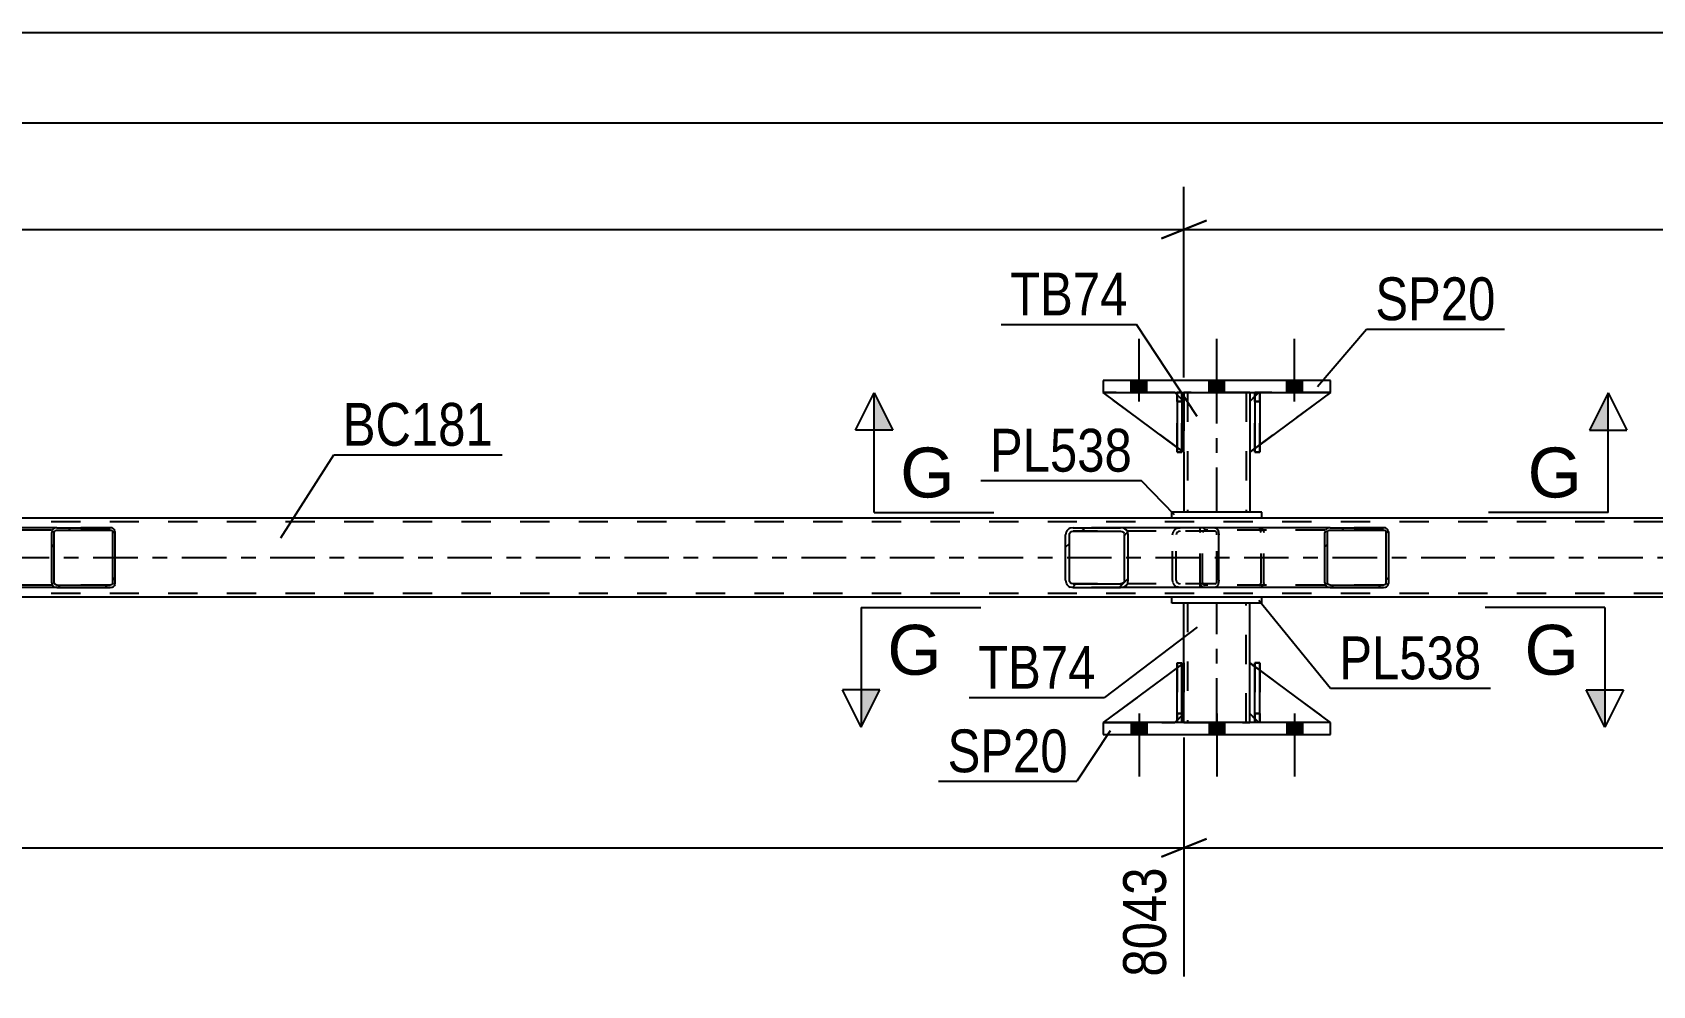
# Model space of a CAD drawing. Header units: millimetres. Extents: x 0 to 841, y 0 to 594.
# Drawn here: x 244.2 to 352.6, y 217 to 280.7 of the extents above; entities that cross this region are included whole.
import ezdxf

# ---------------------------------------------------------------- set-up
doc = ezdxf.new("R2010")
doc.units = ezdxf.units.MM
doc.linetypes.add('DXK_LINE_DOT2', pattern=[3.9198, 1.9599, -1.9599])
doc.linetypes.add('DXK_LINE_DOT3', pattern=[5.9187, 2.979, -0.9799, 0.9799, -0.9799])
doc.styles.add('Arial', font='ARIAL.TTF', dxfattribs={"height": 0.2})
doc.styles.add('Arial Narrow', font='ARIALN.TTF', dxfattribs={"height": 0.2})

# ---------------------------------------------------------------- blocks, each defined once
blk = doc.blocks.new('Part-815137708-5897 - 5892')
at = {"color": 7, "linetype": 'DXK_LINE_DOT2'}
for p, q in [((321.11, 238.46), (320.79, 238.22)), ((321.24, 235.15), (321.24, 238.55)), ((321.24, 235.15), (320.64, 234.55)), ((315.84, 234.55), (320.64, 234.55)), ((321.11, 235.02), (320.79, 234.7))]:
    blk.add_line(p, q, dxfattribs=at)
at = {"color": 2, "linetype": 'Continuous'}
for p, q in [((321.24, 238.55), (321.11, 238.46)), ((321.24, 235.15), (321.24, 238.55)), ((320.79, 238.22), (315.84, 234.55)), ((321.24, 235.15), (321.11, 235.02)), ((321.24, 235.15), (321.24, 235.15)), ((320.79, 234.7), (320.64, 234.55))]:
    blk.add_line(p, q, dxfattribs=at)
blk = doc.blocks.new('Part-815137708-5894 - 5892')
at = {"color": 2, "linetype": 'Continuous'}
for p, q in [((325.64, 235.15), (325.64, 238.55)), ((325.99, 238.29), (325.64, 238.55)), ((331.04, 234.55), (326.31, 238.05)), ((325.99, 234.8), (325.64, 235.15))]:
    blk.add_line(p, q, dxfattribs=at)
at = {"color": 7, "linetype": 'DXK_LINE_DOT2'}
for p, q in [((326.31, 238.05), (325.99, 238.29)), ((326.24, 234.55), (325.99, 234.8)), ((331.04, 234.55), (326.24, 234.55)), ((331.04, 234.55), (331.04, 234.55)), ((331.04, 234.55), (331.04, 234.55))]:
    blk.add_line(p, q, dxfattribs=at)
blk = doc.blocks.new('Part-815137708-5895 - 5892')
at = {"color": 7, "linetype": 'DXK_LINE_DOT2'}
for p, q in [((325.64, 235.15), (325.64, 238.55)), ((325.64, 238.55), (331.04, 234.55)), ((326.24, 234.55), (325.64, 235.15)), ((331.04, 234.55), (326.24, 234.55))]:
    blk.add_line(p, q, dxfattribs=at)
blk = doc.blocks.new('Part-815137708-5898 - 5892')
at = {"color": 7, "linetype": 'DXK_LINE_DOT2'}
for p, q in [((321.24, 238.55), (315.84, 234.55)), ((321.24, 235.15), (321.24, 238.55)), ((321.24, 238.55), (321.24, 235.15)), ((320.64, 234.55), (321.24, 235.15)), ((321.24, 235.15), (320.64, 234.55)), ((321.24, 235.15), (321.24, 235.15)), ((315.84, 234.55), (320.64, 234.55))]:
    blk.add_line(p, q, dxfattribs=at)
blk = doc.blocks.new('Part-815137708-5899 - 5892')
at = {"color": 2, "linetype": 'Continuous'}
for p, q in [((320.79, 234.55), (320.79, 238.55)), ((320.79, 238.55), (321.11, 238.55)), ((321.11, 234.55), (321.11, 238.55)), ((320.79, 234.55), (320.79, 234.55)), ((321.11, 234.55), (320.79, 234.55))]:
    blk.add_line(p, q, dxfattribs=at)
at = {"color": 7, "linetype": 'DXK_LINE_DOT2'}
for p, q in [((320.79, 238.55), (320.79, 235.15)), ((321.11, 235.15), (321.11, 238.55)), ((320.79, 235.15), (320.79, 234.55)), ((320.79, 235.15), (321.11, 235.15)), ((321.11, 234.55), (321.11, 235.15)), ((321.11, 234.55), (321.11, 234.55))]:
    blk.add_line(p, q, dxfattribs=at)
blk = doc.blocks.new('Part-815137708-5901 - 5892')
at = {"linetype": 'Continuous'}
h = blk.add_hatch(dxfattribs=at)
h.set_pattern_fill('', scale=0.7, style=0, pattern_type=0)
h.set_pattern_definition([(45, (334.9012, 247.392), (-1.57154, 1.57154), [])])
h.paths.add_polyline_path([(334.93, 247.27), (334.9, 247.39), (334.83, 247.5), (334.72, 247.57), (334.59, 247.59), (331.01, 247.59), (330.88, 247.57), (330.77, 247.5), (330.7, 247.39), (330.67, 247.27), (330.67, 243.91), (330.7, 243.79), (330.77, 243.68), (330.88, 243.61), (331.01, 243.59), (334.59, 243.59), (334.72, 243.61), (334.83, 243.68), (334.9, 243.79), (334.93, 243.91)])
h.paths.add_polyline_path([(334.74, 243.85), (334.71, 243.8), (334.65, 243.76), (334.59, 243.75), (331.01, 243.75), (330.95, 243.76), (330.89, 243.8), (330.85, 243.85), (330.84, 243.91), (330.84, 247.27), (330.85, 247.33), (330.89, 247.38), (330.95, 247.42), (331.01, 247.43), (334.59, 247.43), (334.65, 247.42), (334.71, 247.38), (334.74, 247.33), (334.76, 247.27), (334.76, 243.91)])
at = {"color": 7, "linetype": 'DXK_LINE_DOT2'}
for p, q in [((322.32, 247.27), (322.35, 247.39)), ((322.32, 243.91), (322.32, 247.27)), ((322.5, 247.33), (322.49, 247.27)), ((322.49, 243.91), (322.49, 247.27)), ((322.54, 247.38), (322.5, 247.33)), ((322.53, 247.57), (322.66, 247.59)), ((322.6, 247.42), (322.54, 247.38)), ((322.66, 247.43), (322.6, 247.42)), ((323.31, 247.59), (322.66, 247.59)), ((334.59, 247.43), (322.66, 247.43)), ((326.24, 247.59), (326.37, 247.57)), ((326.3, 247.42), (326.24, 247.43)), ((326.36, 247.38), (326.3, 247.42)), ((326.39, 247.33), (326.36, 247.38)), ((326.41, 247.27), (326.39, 247.33)), ((326.41, 243.91), (326.41, 247.27)), ((326.55, 247.39), (326.58, 247.27)), ((326.58, 243.91), (326.58, 247.27)), ((334.59, 247.59), (331.01, 247.59)), ((322.35, 243.79), (322.32, 243.91)), ((322.49, 243.91), (322.5, 243.85)), ((322.5, 243.85), (322.54, 243.8)), ((322.54, 243.8), (322.6, 243.76)), ((322.6, 243.76), (322.66, 243.75)), ((334.59, 243.75), (322.66, 243.75)), ((326.24, 243.75), (326.3, 243.76)), ((326.3, 243.76), (326.36, 243.8)), ((326.36, 243.8), (326.39, 243.85)), ((326.39, 243.85), (326.41, 243.91)), ((326.58, 243.91), (326.55, 243.79)), ((322.66, 243.59), (322.53, 243.61)), ((323.31, 243.59), (322.66, 243.59)), ((326.37, 243.61), (326.24, 243.59)), ((331.01, 243.59), (334.59, 243.59))]:
    blk.add_line(p, q, dxfattribs=at)
at = {"color": 2, "linetype": 'Continuous'}
for p, q in [((331.01, 247.59), (323.31, 247.59)), ((330.7, 247.39), (330.67, 247.27)), ((330.67, 243.91), (330.67, 247.27)), ((330.84, 247.27), (330.85, 247.33)), ((330.84, 243.91), (330.84, 247.27)), ((330.85, 247.33), (330.89, 247.38)), ((331.01, 247.59), (330.88, 247.57)), ((330.89, 247.38), (330.95, 247.42)), ((330.95, 247.42), (331.01, 247.43)), ((331.01, 247.59), (334.59, 247.59)), ((331.01, 247.43), (334.59, 247.43)), ((334.72, 247.57), (334.59, 247.59)), ((334.59, 247.43), (334.65, 247.42)), ((334.65, 247.42), (334.71, 247.38)), ((334.71, 247.38), (334.74, 247.33)), ((334.74, 247.33), (334.76, 247.27)), ((334.76, 243.91), (334.76, 247.27)), ((334.93, 247.27), (334.9, 247.39)), ((334.93, 243.91), (334.93, 247.27)), ((330.67, 243.91), (330.7, 243.79)), ((330.85, 243.85), (330.84, 243.91)), ((330.89, 243.8), (330.85, 243.85)), ((330.95, 243.76), (330.89, 243.8)), ((331.01, 243.75), (330.95, 243.76)), ((331.01, 243.75), (334.59, 243.75)), ((334.65, 243.76), (334.59, 243.75)), ((334.71, 243.8), (334.65, 243.76)), ((334.74, 243.85), (334.71, 243.8)), ((334.76, 243.91), (334.74, 243.85)), ((334.9, 243.79), (334.93, 243.91)), ((331.01, 243.59), (323.31, 243.59)), ((330.88, 243.61), (331.01, 243.59)), ((331.01, 243.59), (334.59, 243.59)), ((334.59, 243.59), (334.72, 243.61))]:
    blk.add_line(p, q, dxfattribs=at)
at = {"color": 7, "linetype": 'DXK_LINE_DOT2'}
for centre, start, end in [((326.25, 247.26), 24.3199, 69.2417), ((322.65, 243.92), 204.3199, 249.2417), ((326.25, 243.92), 290.7583, 335.6801)]:
    blk.add_arc(centre, 0.331, start, end, dxfattribs=at)
at = {"color": 2, "linetype": 'Continuous'}
for centre, start, end in [((331, 247.26), 110.7583, 155.68), ((334.6, 247.26), 24.32, 69.2417), ((331, 243.92), 204.32, 249.2417), ((334.6, 243.92), 290.7583, 335.68)]:
    blk.add_arc(centre, 0.331, start, end, dxfattribs=at)
blk = doc.blocks.new('Part-815137708-5969 - 5892')
at = {"color": 2, "linetype": 'Continuous'}
for p, q in [((321.24, 256.63), (321.24, 256.03)), ((325.64, 256.63), (325.64, 256.03)), ((321.24, 252.63), (321.24, 248.63)), ((325.64, 252.63), (325.64, 248.63))]:
    blk.add_line(p, q, dxfattribs=at)
at = {"color": 7, "linetype": 'DXK_LINE_DOT2'}
for p, q in [((325.64, 256.63), (321.24, 256.63)), ((321.24, 256.03), (321.24, 252.63)), ((321.48, 256.63), (321.48, 248.63)), ((325.4, 256.63), (325.4, 248.63)), ((325.64, 256.03), (325.64, 252.63)), ((325.64, 248.63), (321.24, 248.63))]:
    blk.add_line(p, q, dxfattribs=at)
at = {"color": 7, "linetype": 'DXK_LINE_DOT3'}
blk.add_line((323.44, 248.63), (323.44, 256.63), dxfattribs=at)
blk = doc.blocks.new('Part-815137708-5910 - 5892')
at = {"color": 2, "linetype": 'Continuous'}
for p, q in [((325.99, 234.55), (325.99, 238.55)), ((325.99, 238.55), (326.31, 238.55)), ((326.31, 234.55), (326.31, 238.55)), ((325.99, 234.55), (325.99, 234.55)), ((326.31, 234.55), (325.99, 234.55))]:
    blk.add_line(p, q, dxfattribs=at)
at = {"color": 7, "linetype": 'DXK_LINE_DOT2'}
for p, q in [((325.99, 238.55), (325.99, 235.15)), ((326.31, 235.15), (326.31, 238.55)), ((325.99, 235.15), (325.99, 234.55)), ((325.99, 235.15), (326.31, 235.15)), ((326.31, 234.55), (326.31, 235.15)), ((326.31, 234.55), (326.31, 234.55))]:
    blk.add_line(p, q, dxfattribs=at)
blk = doc.blocks.new('Part-815137708-5911 - 5892')
at = {"color": 7, "linetype": 'DXK_LINE_DOT2'}
for p, q in [((320.79, 238.55), (321.11, 238.55)), ((320.79, 235.15), (320.79, 238.55)), ((320.79, 238.55), (320.79, 234.55)), ((321.11, 238.55), (321.11, 235.15)), ((321.11, 234.55), (321.11, 238.46)), ((321.11, 235.15), (320.79, 235.15)), ((320.79, 234.55), (320.79, 235.15)), ((321.11, 235.15), (321.11, 234.55)), ((321.11, 234.55), (320.79, 234.55)), ((321.11, 234.55), (321.11, 234.55))]:
    blk.add_line(p, q, dxfattribs=at)
blk = doc.blocks.new('Part-815137708-5912 - 5892')
at = {"color": 7, "linetype": 'DXK_LINE_DOT2'}
for p, q in [((326.31, 238.55), (325.99, 238.55)), ((325.99, 235.15), (325.99, 238.55)), ((325.99, 238.55), (325.99, 234.55)), ((326.31, 238.55), (326.31, 235.15)), ((326.31, 234.55), (326.31, 238.55)), ((326.31, 235.15), (325.99, 235.15)), ((325.99, 234.55), (325.99, 235.15)), ((326.31, 235.15), (326.31, 234.55)), ((326.31, 234.55), (325.99, 234.55)), ((326.31, 234.55), (326.31, 234.55))]:
    blk.add_line(p, q, dxfattribs=at)
blk = doc.blocks.new('Part-815137708-5977 - 5892')
at = {"color": 2, "linetype": 'Continuous'}
for p, q in [((315.84, 234.55), (315.84, 233.75)), ((331.04, 234.55), (315.84, 234.55)), ((331.04, 233.75), (331.04, 234.55)), ((315.84, 233.75), (331.04, 233.75))]:
    blk.add_line(p, q, dxfattribs=at)
blk = doc.blocks.new('Part-815137708-5982 - 5892')
at = {"color": 2, "linetype": 'Continuous'}
for p, q in [((331.04, 257.43), (315.84, 257.43)), ((315.84, 257.43), (315.84, 256.63)), ((331.04, 256.63), (331.04, 257.43)), ((315.84, 256.63), (331.04, 256.63))]:
    blk.add_line(p, q, dxfattribs=at)
blk = doc.blocks.new('Part-815137708-5923 - 5892')
at = {"color": 2, "linetype": 'Continuous'}
for p, q in [((325.99, 256.38), (325.64, 256.03)), ((325.64, 256.03), (325.64, 252.63)), ((331.04, 256.63), (326.31, 253.13)), ((325.99, 252.89), (325.64, 252.63))]:
    blk.add_line(p, q, dxfattribs=at)
at = {"color": 7, "linetype": 'DXK_LINE_DOT2'}
for p, q in [((326.24, 256.63), (325.99, 256.38)), ((331.04, 256.63), (326.24, 256.63)), ((326.31, 253.13), (325.99, 252.89))]:
    blk.add_line(p, q, dxfattribs=at)
blk = doc.blocks.new('Part-815137708-5988 - 5892')
at = {"color": 2, "linetype": 'Continuous'}
for p, q in [((326.44, 248.63), (320.44, 248.63)), ((320.44, 248.23), (320.44, 248.63)), ((326.44, 248.23), (320.44, 248.23)), ((326.44, 248.23), (326.44, 248.63))]:
    blk.add_line(p, q, dxfattribs=at)
blk = doc.blocks.new('Part-815137708-5924 - 5892')
at = {"color": 7, "linetype": 'DXK_LINE_DOT2'}
for p, q in [((326.24, 256.63), (325.64, 256.03)), ((325.64, 252.63), (331.04, 256.63)), ((325.64, 256.03), (325.64, 252.63)), ((331.04, 256.63), (326.24, 256.63))]:
    blk.add_line(p, q, dxfattribs=at)
blk = doc.blocks.new('Part-815137708-5925 - 5892')
at = {"color": 2, "linetype": 'Continuous'}
for p, q in [((320.79, 252.96), (315.84, 256.63)), ((320.79, 256.48), (320.64, 256.63)), ((321.24, 256.03), (321.11, 256.16)), ((321.24, 256.03), (321.24, 256.03)), ((321.24, 252.63), (321.24, 256.03)), ((321.11, 252.72), (321.24, 252.63)), ((321.24, 252.63), (321.24, 252.63))]:
    blk.add_line(p, q, dxfattribs=at)
at = {"color": 7, "linetype": 'DXK_LINE_DOT2'}
for p, q in [((320.64, 256.63), (315.84, 256.63)), ((320.64, 256.63), (321.24, 256.03)), ((321.11, 256.16), (320.79, 256.48)), ((321.24, 256.03), (321.24, 252.63)), ((321.11, 252.72), (320.79, 252.96))]:
    blk.add_line(p, q, dxfattribs=at)
blk = doc.blocks.new('Part-815137708-5926 - 5892')
at = {"color": 7, "linetype": 'DXK_LINE_DOT2'}
for p, q in [((321.24, 252.63), (315.84, 256.63)), ((315.84, 256.63), (320.64, 256.63)), ((320.64, 256.63), (321.24, 256.03)), ((321.24, 256.03), (320.64, 256.63)), ((321.24, 256.03), (321.24, 252.63)), ((321.24, 256.03), (321.24, 256.03)), ((321.24, 256.03), (321.24, 252.63))]:
    blk.add_line(p, q, dxfattribs=at)
blk = doc.blocks.new('Part-815137708-5927 - 5892')
at = {"color": 2, "linetype": 'Continuous'}
for p, q in [((321.11, 256.63), (320.79, 256.63)), ((320.79, 256.63), (320.79, 252.63)), ((321.11, 256.63), (321.11, 256.63)), ((321.11, 256.63), (321.11, 252.63)), ((321.11, 252.63), (320.79, 252.63))]:
    blk.add_line(p, q, dxfattribs=at)
at = {"color": 7, "linetype": 'DXK_LINE_DOT2'}
for p, q in [((320.79, 256.03), (320.79, 256.63)), ((321.11, 256.03), (320.79, 256.03)), ((320.79, 256.03), (320.79, 252.63)), ((321.11, 256.03), (321.11, 256.63)), ((321.11, 256.63), (321.11, 256.63)), ((321.11, 252.63), (321.11, 256.03))]:
    blk.add_line(p, q, dxfattribs=at)
blk = doc.blocks.new('Part-815137708-5928 - 5892')
at = {"color": 2, "linetype": 'Continuous'}
for p, q in [((326.31, 256.63), (325.99, 256.63)), ((325.99, 256.63), (325.99, 252.63)), ((326.31, 256.63), (326.31, 256.63)), ((326.31, 256.63), (326.31, 252.63)), ((326.31, 252.63), (325.99, 252.63))]:
    blk.add_line(p, q, dxfattribs=at)
at = {"color": 7, "linetype": 'DXK_LINE_DOT2'}
for p, q in [((325.99, 256.03), (325.99, 256.63)), ((326.31, 256.03), (325.99, 256.03)), ((325.99, 256.03), (325.99, 252.63)), ((326.31, 256.03), (326.31, 256.63)), ((326.31, 256.63), (326.31, 256.63)), ((326.31, 252.63), (326.31, 256.03))]:
    blk.add_line(p, q, dxfattribs=at)
blk = doc.blocks.new('Part-815137708-5971 - 5892')
at = {"color": 7, "linetype": 'DXK_LINE_DOT2'}
for p, q in [((320.79, 256.03), (320.79, 256.63)), ((320.79, 256.63), (320.79, 256.63)), ((320.79, 256.63), (320.79, 252.63)), ((321.11, 256.63), (320.79, 256.63)), ((320.79, 252.63), (320.79, 256.03)), ((320.79, 256.03), (321.11, 256.03)), ((321.11, 256.03), (321.11, 256.63)), ((321.11, 252.63), (321.11, 256.63)), ((321.11, 256.03), (321.11, 252.63)), ((320.79, 252.63), (321.11, 252.63))]:
    blk.add_line(p, q, dxfattribs=at)
blk = doc.blocks.new('Part-815137708-5972 - 5892')
at = {"color": 7, "linetype": 'DXK_LINE_DOT2'}
for p, q in [((325.99, 256.03), (325.99, 256.63)), ((325.99, 256.63), (325.99, 256.63)), ((325.99, 256.63), (325.99, 252.63)), ((326.31, 256.63), (325.99, 256.63)), ((325.99, 252.63), (325.99, 256.03)), ((325.99, 256.03), (326.31, 256.03)), ((326.31, 256.03), (326.31, 256.63)), ((326.31, 252.63), (326.31, 256.63)), ((326.31, 256.03), (326.31, 252.63)), ((325.99, 252.63), (326.31, 252.63))]:
    blk.add_line(p, q, dxfattribs=at)
blk = doc.blocks.new('Part-815137708-6021 - 5892')
at = {"color": 2, "linetype": 'Continuous'}
for p, q in [((321.24, 238.55), (321.24, 242.55)), ((325.64, 238.55), (325.64, 242.55)), ((321.24, 234.55), (321.24, 235.15)), ((325.64, 234.55), (325.64, 235.15))]:
    blk.add_line(p, q, dxfattribs=at)
at = {"color": 7, "linetype": 'DXK_LINE_DOT2'}
for p, q in [((325.64, 242.55), (321.24, 242.55)), ((321.48, 242.55), (321.48, 234.55)), ((325.4, 234.55), (325.4, 242.55)), ((321.24, 235.15), (321.24, 238.55)), ((325.64, 235.15), (325.64, 238.55)), ((321.24, 234.55), (325.64, 234.55))]:
    blk.add_line(p, q, dxfattribs=at)
at = {"color": 7, "linetype": 'DXK_LINE_DOT3'}
blk.add_line((323.44, 234.55), (323.44, 242.55), dxfattribs=at)
blk = doc.blocks.new('Part-815137708-6026 - 5892')
at = {"color": 2, "linetype": 'Continuous'}
for p, q in [((326.44, 242.95), (320.44, 242.95)), ((320.44, 242.55), (320.44, 242.95)), ((326.44, 242.55), (326.44, 242.95)), ((326.44, 242.55), (320.44, 242.55))]:
    blk.add_line(p, q, dxfattribs=at)
blk = doc.blocks.new('Part-815137708-6069 - 5892')
at = {"color": 2, "linetype": 'Continuous'}
for p, q in [((320.44, 248.23), (156.17, 248.23)), ((575.84, 248.23), (326.44, 248.23)), ((320.44, 242.95), (156.17, 242.95)), ((575.84, 242.95), (326.44, 242.95))]:
    blk.add_line(p, q, dxfattribs=at)
at = {"color": 7, "linetype": 'DXK_LINE_DOT2'}
for p, q in [((326.44, 248.23), (320.44, 248.23)), ((717.83, 247.99), (58.92, 247.99)), ((717.83, 243.19), (58.92, 243.19)), ((326.44, 242.95), (320.44, 242.95))]:
    blk.add_line(p, q, dxfattribs=at)
at = {"color": 7, "linetype": 'DXK_LINE_DOT3'}
blk.add_line((58.92, 245.59), (717.83, 245.59), dxfattribs=at)
blk = doc.blocks.new('Bolt-815137708-6079 - 5892')
at = {"linetype": 'Continuous'}
for points in [[(318.76, 234.55), (317.72, 234.55), (317.72, 233.75), (318.76, 233.75)], [(318.76, 234.55), (317.72, 234.55), (317.72, 233.75), (318.76, 233.75)], [(318.76, 234.55), (317.72, 234.55), (317.72, 233.75), (318.76, 233.75)], [(323.96, 234.55), (322.92, 234.55), (322.92, 233.75), (323.96, 233.75)], [(323.96, 234.55), (322.92, 234.55), (322.92, 233.75), (323.96, 233.75)], [(329.16, 234.55), (328.12, 234.55), (328.12, 233.75), (329.16, 233.75)], [(329.16, 234.55), (328.12, 234.55), (328.12, 233.75), (329.16, 233.75)], [(329.16, 234.55), (328.12, 234.55), (328.12, 233.75), (329.16, 233.75)]]:
    blk.add_hatch(color=1, dxfattribs=at).paths.add_polyline_path(points)
at = {"color": 1, "linetype": 'Continuous'}
for p, q in [((318.24, 235.15), (318.24, 230.95)), ((318.24, 235.15), (318.24, 230.95)), ((318.24, 235.15), (318.24, 230.95)), ((323.44, 235.15), (323.44, 230.95)), ((323.44, 235.15), (323.44, 230.95)), ((328.64, 235.15), (328.64, 230.95)), ((328.64, 235.15), (328.64, 230.95)), ((328.64, 235.15), (328.64, 230.95)), ((317.72, 234.55), (317.72, 233.75)), ((317.72, 234.55), (317.72, 233.75)), ((317.72, 234.55), (317.72, 233.75)), ((318.76, 234.55), (318.76, 233.75)), ((318.76, 234.55), (318.76, 233.75)), ((318.76, 234.55), (318.76, 233.75)), ((322.92, 234.55), (322.92, 233.75)), ((322.92, 234.55), (322.92, 233.75)), ((323.96, 234.55), (323.96, 233.75)), ((323.96, 234.55), (323.96, 233.75)), ((328.12, 234.55), (328.12, 233.75)), ((328.12, 234.55), (328.12, 233.75)), ((328.12, 234.55), (328.12, 233.75)), ((329.16, 234.55), (329.16, 233.75)), ((329.16, 234.55), (329.16, 233.75)), ((329.16, 234.55), (329.16, 233.75))]:
    blk.add_line(p, q, dxfattribs=at)
blk = doc.blocks.new('Part-815137708-6108 - 5892')
at = {"linetype": 'Continuous'}
h = blk.add_hatch(dxfattribs=at)
h.set_pattern_fill('', scale=0.7, style=0, pattern_type=0)
h.set_pattern_definition([(45, (317.4774, 247.2932), (-1.57154, 1.57154), [])])
h.paths.add_polyline_path([(317.52, 247.11), (317.48, 247.29), (317.37, 247.45), (317.21, 247.55), (317.01, 247.59), (313.83, 247.59), (313.64, 247.55), (313.47, 247.45), (313.36, 247.29), (313.33, 247.11), (313.33, 244.07), (313.36, 243.89), (313.47, 243.73), (313.64, 243.63), (313.83, 243.59), (317.01, 243.59), (317.21, 243.63), (317.37, 243.73), (317.48, 243.89), (317.52, 244.07)])
h.paths.add_polyline_path([(317.25, 243.98), (317.19, 243.9), (317.11, 243.85), (317.01, 243.83), (313.83, 243.83), (313.73, 243.85), (313.65, 243.9), (313.6, 243.98), (313.58, 244.07), (313.58, 247.11), (313.6, 247.2), (313.65, 247.28), (313.73, 247.33), (313.83, 247.35), (317.01, 247.35), (317.11, 247.33), (317.19, 247.28), (317.25, 247.2), (317.26, 247.11), (317.26, 244.07)])
at = {"color": 2, "linetype": 'Continuous'}
for p, q in [((313.36, 247.29), (313.33, 247.11)), ((313.33, 244.07), (313.33, 247.11)), ((313.58, 247.11), (313.6, 247.2)), ((313.58, 244.07), (313.58, 247.11)), ((313.6, 247.2), (313.65, 247.28)), ((313.83, 247.59), (313.64, 247.55)), ((313.65, 247.28), (313.73, 247.33)), ((313.73, 247.33), (313.83, 247.35)), ((313.83, 247.59), (317.01, 247.59)), ((313.83, 247.35), (317.01, 247.35)), ((323.31, 247.59), (317.01, 247.59)), ((317.21, 247.55), (317.01, 247.59)), ((317.01, 247.35), (317.11, 247.33)), ((317.11, 247.33), (317.19, 247.28)), ((317.19, 247.28), (317.25, 247.2)), ((317.25, 247.2), (317.26, 247.11)), ((317.26, 244.07), (317.26, 247.11)), ((317.52, 247.11), (317.48, 247.29)), ((317.52, 244.07), (317.52, 247.11)), ((323.31, 247.59), (323.42, 247.55)), ((323.42, 247.55), (323.5, 247.45)), ((323.5, 247.45), (323.56, 247.29)), ((323.56, 247.29), (323.58, 247.11)), ((323.58, 244.07), (323.58, 247.11)), ((313.33, 244.07), (313.36, 243.89)), ((313.6, 243.98), (313.58, 244.07)), ((313.65, 243.9), (313.6, 243.98)), ((313.73, 243.85), (313.65, 243.9)), ((313.83, 243.83), (313.73, 243.85)), ((313.83, 243.83), (317.01, 243.83)), ((317.11, 243.85), (317.01, 243.83)), ((317.19, 243.9), (317.11, 243.85)), ((317.25, 243.98), (317.19, 243.9)), ((317.26, 244.07), (317.25, 243.98)), ((317.48, 243.89), (317.52, 244.07)), ((323.56, 243.89), (323.5, 243.73)), ((323.58, 244.07), (323.56, 243.89)), ((313.64, 243.63), (313.83, 243.59)), ((313.83, 243.59), (317.01, 243.59)), ((317.01, 243.59), (317.21, 243.63)), ((323.31, 243.59), (317.01, 243.59)), ((323.42, 243.63), (323.31, 243.59)), ((323.5, 243.73), (323.42, 243.63))]:
    blk.add_line(p, q, dxfattribs=at)
at = {"color": 7, "linetype": 'DXK_LINE_DOT2'}
for p, q in [((317.01, 247.59), (313.83, 247.59)), ((323.31, 247.35), (313.83, 247.35)), ((320.48, 247.11), (320.51, 247.29)), ((320.48, 244.07), (320.48, 247.11)), ((320.75, 247.2), (320.73, 247.11)), ((320.73, 244.07), (320.73, 247.11)), ((320.8, 247.28), (320.75, 247.2)), ((320.79, 247.55), (320.98, 247.59)), ((320.88, 247.33), (320.8, 247.28)), ((320.98, 247.35), (320.88, 247.33)), ((322.32, 247.35), (322.32, 247.59)), ((323.37, 247.33), (323.31, 247.35)), ((323.41, 247.28), (323.37, 247.33)), ((323.44, 247.2), (323.41, 247.28)), ((323.45, 247.11), (323.44, 247.2)), ((323.45, 244.07), (323.45, 247.11)), ((323.31, 243.83), (313.83, 243.83)), ((320.51, 243.89), (320.48, 244.07)), ((320.73, 244.07), (320.75, 243.98)), ((320.75, 243.98), (320.8, 243.9)), ((320.8, 243.9), (320.82, 243.89)), ((320.82, 243.89), (320.88, 243.85)), ((320.88, 243.85), (320.98, 243.83)), ((322.32, 243.59), (322.32, 243.83)), ((323.31, 243.83), (323.37, 243.85)), ((323.37, 243.85), (323.41, 243.9)), ((323.41, 243.9), (323.44, 243.98)), ((323.44, 243.98), (323.45, 244.07)), ((317.01, 243.59), (313.83, 243.59)), ((320.98, 243.59), (320.79, 243.63))]:
    blk.add_line(p, q, dxfattribs=at)
at = {"color": 2, "linetype": 'Continuous'}
for centre, start, end in [((313.81, 247.09), 111.1941, 156.1506), ((317.03, 247.09), 23.8494, 68.8059), ((313.81, 244.08), 203.8494, 248.8059), ((317.03, 244.08), 291.1941, 336.1506)]:
    blk.add_arc(centre, 0.492, start, end, dxfattribs=at)
at = {"color": 7, "linetype": 'DXK_LINE_DOT2'}
for centre, start, end in [((320.96, 247.09), 111.1941, 156.1506), ((320.96, 244.08), 203.8494, 248.8059)]:
    blk.add_arc(centre, 0.492, start, end, dxfattribs=at)
blk = doc.blocks.new('Part-815137708-6109 - 5892')
at = {"linetype": 'Continuous'}
h = blk.add_hatch(dxfattribs=at)
h.set_pattern_fill('', scale=0.7, style=0, pattern_type=0)
h.set_pattern_definition([(45, (249.767, 247.392), (-1.57154, 1.57154), [])])
h.paths.add_polyline_path([(249.79, 247.27), (249.77, 247.39), (249.69, 247.5), (249.58, 247.57), (249.45, 247.59), (245.88, 247.59), (245.75, 247.57), (245.64, 247.5), (245.56, 247.39), (245.54, 247.27), (245.54, 243.91), (245.56, 243.79), (245.64, 243.68), (245.75, 243.61), (245.88, 243.59), (249.45, 243.59), (249.58, 243.61), (249.69, 243.68), (249.77, 243.79), (249.79, 243.91)])
h.paths.add_polyline_path([(249.61, 243.85), (249.57, 243.8), (249.52, 243.76), (249.45, 243.75), (245.88, 243.75), (245.81, 243.76), (245.76, 243.8), (245.72, 243.85), (245.71, 243.91), (245.71, 247.27), (245.72, 247.33), (245.76, 247.38), (245.81, 247.42), (245.88, 247.43), (249.45, 247.43), (249.52, 247.42), (249.57, 247.38), (249.61, 247.33), (249.62, 247.27), (249.62, 243.91)])
at = {"color": 7, "linetype": 'DXK_LINE_DOT2'}
for p, q in [((237.19, 247.27), (237.21, 247.39)), ((237.19, 243.91), (237.19, 247.27)), ((237.37, 247.33), (237.36, 247.27)), ((237.36, 243.91), (237.36, 247.27)), ((237.41, 247.38), (237.37, 247.33)), ((237.4, 247.57), (237.53, 247.59)), ((237.46, 247.42), (237.41, 247.38)), ((237.53, 247.43), (237.46, 247.42)), ((238.18, 247.59), (237.53, 247.59)), ((249.45, 247.43), (237.53, 247.43)), ((241.1, 247.59), (241.23, 247.57)), ((241.17, 247.42), (241.1, 247.43)), ((241.22, 247.38), (241.17, 247.42)), ((241.26, 247.33), (241.22, 247.38)), ((241.27, 247.27), (241.26, 247.33)), ((241.27, 243.91), (241.27, 247.27)), ((241.42, 247.39), (241.44, 247.27)), ((241.44, 243.91), (241.44, 247.27)), ((249.45, 247.59), (245.88, 247.59)), ((237.21, 243.79), (237.19, 243.91)), ((237.36, 243.91), (237.37, 243.85)), ((237.37, 243.85), (237.41, 243.8)), ((237.41, 243.8), (237.46, 243.76)), ((237.46, 243.76), (237.53, 243.75)), ((249.45, 243.75), (237.53, 243.75)), ((241.1, 243.75), (241.17, 243.76)), ((241.17, 243.76), (241.22, 243.8)), ((241.22, 243.8), (241.26, 243.85)), ((241.26, 243.85), (241.27, 243.91)), ((241.44, 243.91), (241.42, 243.79)), ((237.53, 243.59), (237.4, 243.61)), ((238.18, 243.59), (237.53, 243.59)), ((241.23, 243.61), (241.1, 243.59)), ((245.88, 243.59), (249.45, 243.59))]:
    blk.add_line(p, q, dxfattribs=at)
at = {"color": 2, "linetype": 'Continuous'}
for p, q in [((245.88, 247.59), (238.18, 247.59)), ((245.56, 247.39), (245.54, 247.27)), ((245.54, 243.91), (245.54, 247.27)), ((245.71, 247.27), (245.72, 247.33)), ((245.71, 243.91), (245.71, 247.27)), ((245.72, 247.33), (245.76, 247.38)), ((245.88, 247.59), (245.75, 247.57)), ((245.76, 247.38), (245.81, 247.42)), ((245.81, 247.42), (245.88, 247.43)), ((245.88, 247.59), (249.45, 247.59)), ((245.88, 247.43), (249.45, 247.43)), ((249.58, 247.57), (249.45, 247.59)), ((249.45, 247.43), (249.52, 247.42)), ((249.52, 247.42), (249.57, 247.38)), ((249.57, 247.38), (249.61, 247.33)), ((249.61, 247.33), (249.62, 247.27)), ((249.62, 243.91), (249.62, 247.27)), ((249.79, 247.27), (249.77, 247.39)), ((249.79, 243.91), (249.79, 247.27)), ((245.54, 243.91), (245.56, 243.79)), ((245.72, 243.85), (245.71, 243.91)), ((245.76, 243.8), (245.72, 243.85)), ((245.81, 243.76), (245.76, 243.8)), ((245.88, 243.75), (245.81, 243.76)), ((245.88, 243.75), (249.45, 243.75)), ((249.52, 243.76), (249.45, 243.75)), ((249.57, 243.8), (249.52, 243.76)), ((249.61, 243.85), (249.57, 243.8)), ((249.62, 243.91), (249.61, 243.85)), ((249.77, 243.79), (249.79, 243.91)), ((245.88, 243.59), (238.18, 243.59)), ((245.75, 243.61), (245.88, 243.59)), ((245.88, 243.59), (249.45, 243.59)), ((249.45, 243.59), (249.58, 243.61))]:
    blk.add_line(p, q, dxfattribs=at)
at = {"color": 7, "linetype": 'DXK_LINE_DOT2'}
for centre, start, end in [((237.51, 247.26), 110.7583, 155.6801), ((241.12, 247.26), 24.3199, 69.2417), ((237.51, 243.92), 204.3199, 249.2417), ((241.12, 243.92), 290.7583, 335.6801)]:
    blk.add_arc(centre, 0.331, start, end, dxfattribs=at)
at = {"color": 2, "linetype": 'Continuous'}
for centre, start, end in [((245.86, 247.26), 110.7583, 155.68), ((249.47, 247.26), 24.32, 69.2417), ((245.86, 243.92), 204.32, 249.2417), ((249.47, 243.92), 290.7583, 335.68)]:
    blk.add_arc(centre, 0.331, start, end, dxfattribs=at)
blk = doc.blocks.new('Bolt-815137708-6148 - 5892')
at = {"linetype": 'Continuous'}
for points in [[(317.72, 256.63), (318.76, 256.63), (318.76, 257.43), (317.72, 257.43)], [(317.72, 256.63), (318.76, 256.63), (318.76, 257.43), (317.72, 257.43)], [(317.72, 256.63), (318.76, 256.63), (318.76, 257.43), (317.72, 257.43)], [(322.92, 256.63), (323.96, 256.63), (323.96, 257.43), (322.92, 257.43)], [(322.92, 256.63), (323.96, 256.63), (323.96, 257.43), (322.92, 257.43)], [(328.12, 256.63), (329.16, 256.63), (329.16, 257.43), (328.12, 257.43)], [(328.12, 256.63), (329.16, 256.63), (329.16, 257.43), (328.12, 257.43)], [(328.12, 256.63), (329.16, 256.63), (329.16, 257.43), (328.12, 257.43)]]:
    blk.add_hatch(color=1, dxfattribs=at).paths.add_polyline_path(points)
at = {"color": 1, "linetype": 'Continuous'}
for p, q in [((318.24, 256.03), (318.24, 260.23)), ((318.24, 256.03), (318.24, 260.23)), ((318.24, 256.03), (318.24, 260.23)), ((323.44, 256.03), (323.44, 260.23)), ((323.44, 256.03), (323.44, 260.23)), ((328.64, 256.03), (328.64, 260.23)), ((328.64, 256.03), (328.64, 260.23)), ((328.64, 256.03), (328.64, 260.23)), ((317.72, 256.63), (317.72, 257.43)), ((317.72, 256.63), (317.72, 257.43)), ((317.72, 256.63), (317.72, 257.43)), ((318.76, 256.63), (318.76, 257.43)), ((318.76, 256.63), (318.76, 257.43)), ((318.76, 256.63), (318.76, 257.43)), ((322.92, 256.63), (322.92, 257.43)), ((322.92, 256.63), (322.92, 257.43)), ((323.96, 256.63), (323.96, 257.43)), ((323.96, 256.63), (323.96, 257.43)), ((328.12, 256.63), (328.12, 257.43)), ((328.12, 256.63), (328.12, 257.43)), ((328.12, 256.63), (328.12, 257.43)), ((329.16, 256.63), (329.16, 257.43)), ((329.16, 256.63), (329.16, 257.43)), ((329.16, 256.63), (329.16, 257.43))]:
    blk.add_line(p, q, dxfattribs=at)
blk = doc.blocks.new('StraightDimension-815137708-6328 - 5892')
at = {"color": 7, "linetype": 'Continuous'}
blk.add_line((49.66, 280.72), (727.09, 280.72), dxfattribs=at)
blk = doc.blocks.new('StraightDimension-815137708-6315 - 5892')
at = {"color": 7, "linetype": 'Continuous'}
for p, q in [((321.24, 233.55), (321.24, 217.56)), ((322.74, 226.77), (319.74, 225.57)), ((321.24, 226.17), (576.64, 226.17))]:
    blk.add_line(p, q, dxfattribs=at)
blk = doc.blocks.new('StraightDimension-815137708-6321 - 5892')
at = {"color": 7, "linetype": 'Continuous'}
for p, q in [((321.24, 233.55), (321.24, 217.56)), ((319.74, 225.57), (322.74, 226.77)), ((150.97, 226.17), (321.24, 226.17))]:
    blk.add_line(p, q, dxfattribs=at)
at = {"color": 0, "linetype": 'Continuous'}
blk.add_wipeout([(320.64, 225.47), (316.44, 225.47), (316.44, 216.96), (320.64, 216.96)], dxfattribs=at)
at = {"color": 3, "linetype": 'Continuous', "style": 'Arial Narrow'}
blk.add_text('8043', height=2.863, rotation=90.0002, dxfattribs=at).set_placement((320.04, 217.56))
blk = doc.blocks.new('StraightDimension-815137708-6337 - 5892')
at = {"color": 7, "linetype": 'Continuous'}
for p, q in [((321.24, 257.63), (321.24, 270.39)), ((319.74, 266.94), (322.74, 268.14)), ((150.97, 267.54), (321.24, 267.54))]:
    blk.add_line(p, q, dxfattribs=at)
blk = doc.blocks.new('StraightDimension-815137708-6343 - 5892')
at = {"color": 7, "linetype": 'Continuous'}
for p, q in [((321.24, 257.63), (321.24, 270.39)), ((322.74, 268.14), (319.74, 266.94)), ((321.24, 267.54), (576.64, 267.54))]:
    blk.add_line(p, q, dxfattribs=at)
blk = doc.blocks.new('StraightDimension-815137708-11313 - 5892')
at = {"color": 7, "linetype": 'Continuous'}
blk.add_line((50.3, 274.67), (726.45, 274.67), dxfattribs=at)
blk = doc.blocks.new('Mark-815137708-5965 - 5892')
at = {"color": 30, "linetype": 'Continuous'}
for p in [(309.02, 261.19), (322.13, 255.02)]:
    blk.add_line(p, (318.08, 261.19), dxfattribs=at)
at = {"color": 0}
blk.add_wipeout([(317.48, 261.79), (317.48, 264.79), (309.62, 264.79), (309.62, 261.79)], dxfattribs=at)
blk.add_wipeout([(317.48, 261.79), (317.48, 264.79), (309.62, 264.79), (309.62, 261.79)], dxfattribs=at)
at = {"color": 3, "style": 'Arial Narrow'}
blk.add_text('TB74', height=2.863, dxfattribs=at).set_placement((309.62, 261.79))
blk = doc.blocks.new('Mark-815137708-5973 - 5892')
at = {"color": 30, "linetype": 'Continuous'}
for p in [(316.3, 234), (304.84, 230.63)]:
    blk.add_line(p, (314.08, 230.63), dxfattribs=at)
at = {"color": 0}
blk.add_wipeout([(313.48, 231.23), (313.48, 234.23), (305.44, 234.23), (305.44, 231.23)], dxfattribs=at)
blk.add_wipeout([(313.48, 231.23), (313.48, 234.23), (305.44, 234.23), (305.44, 231.23)], dxfattribs=at)
at = {"color": 3, "style": 'Arial Narrow'}
blk.add_text('SP20', height=2.863, dxfattribs=at).set_placement((305.44, 231.23))
blk = doc.blocks.new('Mark-815137708-5978 - 5892')
at = {"color": 30, "linetype": 'Continuous'}
for p, q in [((330.18, 257.03), (333.44, 260.87)), ((333.44, 260.87), (342.68, 260.87))]:
    blk.add_line(p, q, dxfattribs=at)
at = {"color": 0}
blk.add_wipeout([(342.08, 261.47), (342.08, 264.47), (334.04, 264.47), (334.04, 261.47)], dxfattribs=at)
blk.add_wipeout([(342.08, 261.47), (342.08, 264.47), (334.04, 264.47), (334.04, 261.47)], dxfattribs=at)
at = {"color": 3, "style": 'Arial Narrow'}
blk.add_text('SP20', height=2.863, dxfattribs=at).set_placement((334.04, 261.47))
blk = doc.blocks.new('Mark-815137708-5984 - 5892')
at = {"color": 30, "linetype": 'Continuous'}
for p in [(307.67, 250.74), (320.61, 248.44)]:
    blk.add_line(p, (318.37, 250.74), dxfattribs=at)
at = {"color": 0}
blk.add_wipeout([(317.77, 251.34), (317.77, 254.34), (308.27, 254.34), (308.27, 251.34)], dxfattribs=at)
blk.add_wipeout([(317.77, 251.34), (317.77, 254.34), (308.27, 254.34), (308.27, 251.34)], dxfattribs=at)
at = {"color": 3, "style": 'Arial Narrow'}
blk.add_text('PL538', height=2.863, dxfattribs=at).set_placement((308.27, 251.34))
blk = doc.blocks.new('Mark-815137708-6017 - 5892')
at = {"color": 30, "linetype": 'Continuous'}
for p in [(322.13, 240.94), (306.88, 236.22)]:
    blk.add_line(p, (315.94, 236.22), dxfattribs=at)
at = {"color": 0}
blk.add_wipeout([(315.34, 236.82), (315.34, 239.82), (307.48, 239.82), (307.48, 236.82)], dxfattribs=at)
blk.add_wipeout([(315.34, 236.82), (315.34, 239.82), (307.48, 239.82), (307.48, 236.82)], dxfattribs=at)
at = {"color": 3, "style": 'Arial Narrow'}
blk.add_text('TB74', height=2.863, dxfattribs=at).set_placement((307.48, 236.82))
blk = doc.blocks.new('Mark-815137708-6022 - 5892')
at = {"color": 30, "linetype": 'Continuous'}
for p, q in [((326.24, 242.74), (331.03, 236.85)), ((331.03, 236.85), (341.73, 236.85))]:
    blk.add_line(p, q, dxfattribs=at)
at = {"color": 0}
blk.add_wipeout([(341.13, 237.45), (341.13, 240.45), (331.63, 240.45), (331.63, 237.45)], dxfattribs=at)
blk.add_wipeout([(341.13, 237.45), (341.13, 240.45), (331.63, 240.45), (331.63, 237.45)], dxfattribs=at)
at = {"color": 3, "style": 'Arial Narrow'}
blk.add_text('PL538', height=2.863, dxfattribs=at).set_placement((331.63, 237.45))
blk = doc.blocks.new('Mark-815137708-6065 - 5892')
at = {"color": 30, "linetype": 'Continuous'}
for p, q in [((260.86, 246.92), (264.4, 252.47)), ((264.4, 252.47), (275.65, 252.47))]:
    blk.add_line(p, q, dxfattribs=at)
at = {"color": 0}
blk.add_wipeout([(275.05, 253.07), (275.05, 256.07), (265, 256.07), (265, 253.07)], dxfattribs=at)
blk.add_wipeout([(275.05, 253.07), (275.05, 256.07), (265, 256.07), (265, 253.07)], dxfattribs=at)
at = {"color": 3, "style": 'Arial Narrow'}
blk.add_text('BC181', height=2.863, dxfattribs=at).set_placement((265, 253.07))
blk = doc.blocks.new('SectionMark-815137708-6365 - 5892')
at = {"linetype": 'Continuous'}
for points in [[(301.77, 254.11), (300.52, 254.11), (300.52, 256.61)], [(349.6, 254.11), (348.35, 254.11), (349.6, 256.61)]]:
    blk.add_hatch(color=6, dxfattribs=at).paths.add_polyline_path(points)
at = {"color": 6, "linetype": 'Continuous'}
for p, q in [((299.27, 254.11), (300.52, 256.61)), ((300.52, 248.61), (300.52, 256.61)), ((300.52, 256.61), (301.77, 254.11)), ((349.6, 256.61), (348.35, 254.11)), ((349.6, 248.61), (349.6, 256.61)), ((349.6, 256.61), (350.85, 254.11)), ((301.77, 254.11), (299.27, 254.11)), ((348.35, 254.11), (350.85, 254.11)), ((300.52, 248.61), (308.52, 248.61)), ((349.6, 248.61), (341.6, 248.61))]:
    blk.add_line(p, q, dxfattribs=at)
at = {"color": 0, "linetype": 'Continuous'}
for points in [[(305.89, 249.61), (305.89, 253.11), (302.27, 253.11), (302.27, 249.61)], [(347.85, 249.61), (347.85, 253.11), (344.22, 253.11), (344.22, 249.61)]]:
    blk.add_wipeout(points, dxfattribs=at)
at = {"color": 3, "linetype": 'Continuous', "style": 'Arial'}
for p in [(302.27, 249.61), (344.22, 249.61)]:
    blk.add_text('G', height=3.34, dxfattribs=at).set_placement(p)
blk = doc.blocks.new('SectionMark-815137708-6369 - 5892')
at = {"linetype": 'Continuous'}
for points in [[(299.66, 236.75), (300.91, 236.75), (299.66, 234.25)], [(348.14, 236.75), (349.39, 236.75), (349.39, 234.25)]]:
    blk.add_hatch(color=6, dxfattribs=at).paths.add_polyline_path(points)
at = {"color": 6, "linetype": 'Continuous'}
for p, q in [((299.66, 242.25), (307.66, 242.25)), ((299.66, 242.25), (299.66, 234.25)), ((349.39, 242.25), (341.39, 242.25)), ((349.39, 242.25), (349.39, 234.25)), ((299.66, 234.25), (298.41, 236.75)), ((300.91, 236.75), (298.41, 236.75)), ((299.66, 234.25), (300.91, 236.75)), ((348.14, 236.75), (350.64, 236.75)), ((349.39, 234.25), (348.14, 236.75)), ((350.64, 236.75), (349.39, 234.25))]:
    blk.add_line(p, q, dxfattribs=at)
at = {"color": 0, "linetype": 'Continuous'}
for points in [[(305.04, 237.75), (305.04, 241.25), (301.41, 241.25), (301.41, 237.75)], [(347.64, 237.75), (347.64, 241.25), (344.01, 241.25), (344.01, 237.75)]]:
    blk.add_wipeout(points, dxfattribs=at)
at = {"color": 3, "linetype": 'Continuous', "style": 'Arial'}
for p in [(301.41, 237.75), (344.01, 237.75)]:
    blk.add_text('G', height=3.34, dxfattribs=at).set_placement(p)

msp = doc.modelspace()

# ---------------------------------------------------------------- block references
for name in ['Bolt-815137708-6148 - 5892', 'Part-815137708-5982 - 5892', 'Part-815137708-5925 - 5892', 'Part-815137708-5926 - 5892', 'Part-815137708-5927 - 5892', 'Part-815137708-5971 - 5892', 'Part-815137708-5969 - 5892', 'Part-815137708-5923 - 5892', 'Part-815137708-5924 - 5892', 'Part-815137708-5928 - 5892', 'Part-815137708-5972 - 5892', 'Part-815137708-6069 - 5892', 'Part-815137708-5988 - 5892', 'Part-815137708-6109 - 5892', 'Part-815137708-6108 - 5892', 'Part-815137708-5901 - 5892', 'Part-815137708-6026 - 5892', 'Part-815137708-6021 - 5892', 'Part-815137708-5897 - 5892', 'Part-815137708-5898 - 5892', 'Part-815137708-5899 - 5892', 'Part-815137708-5911 - 5892', 'Part-815137708-5894 - 5892', 'Part-815137708-5895 - 5892', 'Part-815137708-5910 - 5892', 'Part-815137708-5912 - 5892', 'Bolt-815137708-6079 - 5892', 'Part-815137708-5977 - 5892']:
    msp.add_blockref(name, (0, 0))

# ---------------------------------------------------------------- next in the draw order: block references
for name in ['StraightDimension-815137708-6328 - 5892', 'Mark-815137708-6022 - 5892', 'Mark-815137708-6017 - 5892', 'StraightDimension-815137708-6315 - 5892']:
    msp.add_blockref(name, (0, 0))

# ---------------------------------------------------------------- next in the draw order: block references
for name in ['StraightDimension-815137708-6337 - 5892', 'StraightDimension-815137708-6321 - 5892']:
    msp.add_blockref(name, (0, 0))

# ---------------------------------------------------------------- next in the draw order: block references
for name in ['StraightDimension-815137708-6343 - 5892', 'Mark-815137708-5973 - 5892']:
    msp.add_blockref(name, (0, 0))

# ---------------------------------------------------------------- next in the draw order: block references
for name in ['StraightDimension-815137708-11313 - 5892', 'SectionMark-815137708-6369 - 5892']:
    msp.add_blockref(name, (0, 0))

# ---------------------------------------------------------------- next in the draw order: block references
for name in ['Mark-815137708-5965 - 5892', 'Mark-815137708-5978 - 5892', 'Mark-815137708-6065 - 5892', 'Mark-815137708-5984 - 5892']:
    msp.add_blockref(name, (0, 0))

# ---------------------------------------------------------------- next in the draw order: block references
msp.add_blockref('SectionMark-815137708-6365 - 5892', (0, 0))

doc.saveas('drawing.dxf')
